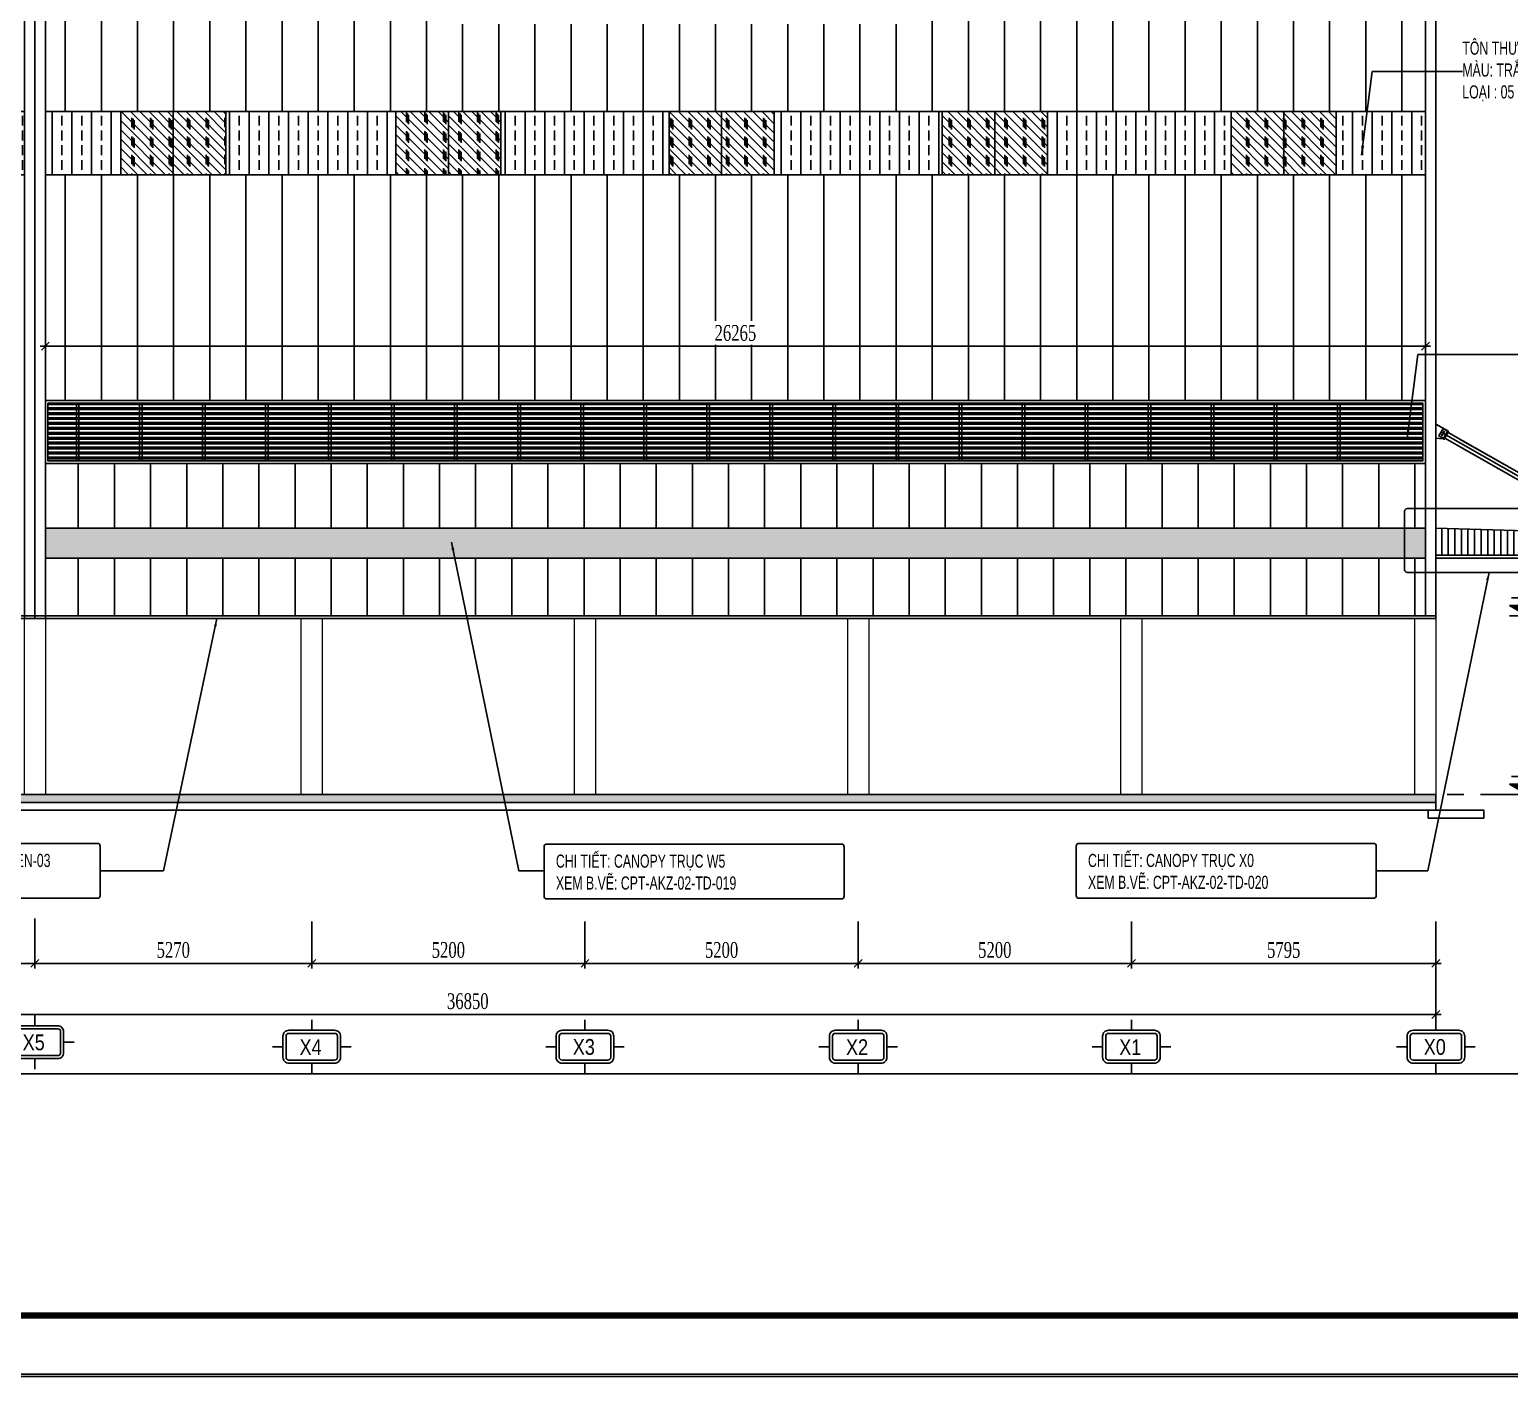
# Model space of a CAD drawing. Header units: inches. Extents: x 340055 to 349452, y -34649 to -30845.
# Drawn here: x 346480.1 to 346761.7, y -32249 to -31992.6 of the extents above; entities that cross this region are included whole.
import ezdxf
from ezdxf.enums import TextEntityAlignment as Align

# ---------------------------------------------------------------- set-up
doc = ezdxf.new("R2010")
doc.units = ezdxf.units.IN
doc.header["$MEASUREMENT"] = 0
for name, pattern in [('CENTER', [2, 1.25, -0.25, 0.25, -0.25]), ('CENTER2', [28.575, 19.05, -3.175, 3.175, -3.175]), ('HIDDEN', [0.375, 0.25, -0.125])]:
    doc.linetypes.add(name, pattern=pattern)
for name, color, linetype in [('2', 2, 'Continuous'), ('250', 250, 'Continuous'), ('251', 251, 'Continuous'), ('3', 3, 'Continuous'), ('4', 4, 'Continuous'), ('5', 5, 'Continuous'), ('6', 6, 'Continuous'), ('7', 7, 'Continuous'), ('8', 8, 'Continuous'), ('flashing', 6, 'Continuous'), ('NET IN', 3, 'Continuous'), ('ROOFING', 4, 'Continuous')]:
    doc.layers.add(name, color=color, linetype=linetype)
for name, color, linetype, lineweight in [('AZNB-BN-TL-A- X- POWDER ELEVATION X W$0$TL- Brick wall', 132, 'Continuous', 15), ('AZNB-BN-TL-A- X- POWDER ELEVATION X W$0$TL- LOUVER', 40, 'Continuous', 15), ('AZNB-BN-TL-A- X- POWDER ELEVATION X W$0$TL-CSA-RC', 4, 'Continuous', 15), ('TL-TIILE BLOCK A2$0$TL-TITLE BLOCK 1', 7, 'Continuous', 50)]:
    doc.layers.add(name, color=color, linetype=linetype, lineweight=lineweight)
doc.styles.add('hx2', font='')
doc.styles.add('ST1', font='times.ttf', dxfattribs={"width": 0.7})
doc.styles.add('ST1H', font='vnshxh.shx', dxfattribs={"width": 0.7})
doc.styles.add('vntimeh.shx', font='vntimeh.shx', dxfattribs={"width": 0.8, "bigfont": 'bigfont.shx'})
doc.styles.get('hx2').set_extended_font_data('.VnArial NarrowH')
doc.dimstyles.new('100', dxfattribs={"dimtxt": 3, "dimasz": 1.5, "dimexe": 1, "dimexo": 0, "dimgap": 1, "dimtad": 1, "dimdec": 0, "dimlfac": 100, "dimzin": 0, "dimdsep": 46, "dimtxsty": 'ST1', "dimblk": 'OBLIQUE', "dimcen": 1, "dimdle": 1, "dimclrd": 8, "dimclre": 8, "dimclrt": 3, "dimadec": 0, "dimazin": 0, "dimtfac": 1, "dimtdec": 0, "dimtix": 1, "dimtmove": 1, "dimatfit": 3, "dimfxl": 0, "dimtolj": 1, "dimtzin": 0, "dimlwd": -1, "dimlwe": -1, "dimarcsym": 0})
doc.dimstyles.new('3', dxfattribs={"dimtxt": 3.5, "dimasz": 1.8, "dimexe": 1, "dimexo": 0, "dimgap": 1, "dimtad": 1, "dimdec": 0, "dimlfac": 3, "dimzin": 0, "dimdsep": 46, "dimtxsty": 'ST1H', "dimblk": 'OBLIQUE', "dimcen": 1, "dimdle": 1, "dimclrd": 8, "dimclre": 8, "dimclrt": 3, "dimadec": 0, "dimazin": 0, "dimtfac": 1, "dimtdec": 0, "dimtix": 1, "dimtofl": 0, "dimtmove": 1, "dimatfit": 3, "dimfxl": 0, "dimtolj": 1, "dimtzin": 0, "dimlwd": -1, "dimlwe": -1, "dimarcsym": 0})
pattern_1 = [(90, (573.7416, 3803.1944), (-6.875, 1e-15), [])]
pattern_2 = [(90, (-339491.8634, 33957.2306), (-3.75, 7e-16), []), (90, (-339489.9884, 33959.1056), (-3.75, 7e-16), [1.875, -0.9375])]
pattern_3 = [(135, (0, 0), (-0.8838835, -0.8838835), []), (270, (6e-17, 0.884), (3.535534, -2e-16), [1.767767, -1.767767]), (270, (-0.221, 1.105), (3.535534, -2e-16), [1.767767, -1.767767]), (270, (-0.442, 1.326), (3.535534, -2e-16), [1.767767, -1.767767])]

# ---------------------------------------------------------------- blocks, each defined once
blk = doc.blocks.new('TENTRUC')
at = {"layer": '7'}
for p, q in [((0, 8.27), (0, 10.26)), ((-7.48, 5.13), (-5.48, 5.13)), ((5.48, 5.13), (7.48, 5.13)), ((0, 0), (0, 2))]:
    blk.add_line(p, q, dxfattribs=at)
blk.add_lwpolyline([(-4.36, 8.27), (4.36, 8.27, -0.414214), (5.48, 7.14), (5.48, 3.12, -0.414214), (4.36, 2), (-4.36, 2, -0.414214), (-5.48, 3.12), (-5.48, 7.14, -0.414214)], format="xyb", close=True, dxfattribs=at)
at = {"layer": '8', "ltscale": 15}
blk.add_lwpolyline([(-4.36, 7.68), (4.36, 7.68, -0.414214), (4.9, 7.14), (4.9, 3.12, -0.414214), (4.36, 2.58), (-4.36, 2.58, -0.414214), (-4.9, 3.12), (-4.9, 7.14, -0.414214)], format="xyb", close=True, dxfattribs=at)
at = {"layer": '3', "style": 'hx2'}
blk.add_attdef('TR', text='', height=2.9, dxfattribs=at).set_placement((-0.16, 3.83), align=Align.CENTER)
blk = doc.blocks.new('_Oblique')
at = {"color": 0, "linetype": 'ByBlock', "lineweight": -2}
blk.add_line((-0.5, -0.5), (0.5, 0.5), dxfattribs=at)
blk = doc.blocks.new('*D673')
at = {"color": 8, "linetype": 'Continuous', "transparency": 16777216}
for p, q in [((346432.8, -32161.87), (346432.8, -32171.39)), ((346481.1, -32161.87), (346481.1, -32171.39)), ((346431.8, -32170.39), (346482.1, -32170.39))]:
    blk.add_line(p, q, dxfattribs=at)
at = {"layer": 'Defpoints', "color": 0, "transparency": 16777216}
for p in [(346432.8, -32161.87), (346481.1, -32161.87), (346481.1, -32170.39)]:
    blk.add_point(p, dxfattribs=at)
at = {"color": 8, "transparency": 16777216, "xscale": 1.5, "yscale": 1.5, "zscale": 1.5, "rotation": 180}
blk.add_blockref('_Oblique', (346432.8, -32170.39), dxfattribs=at)
at = {"color": 8, "transparency": 16777216, "xscale": 1.5, "yscale": 1.5, "zscale": 1.5}
blk.add_blockref('_Oblique', (346481.1, -32170.39), dxfattribs=at)
at = {"color": 3, "transparency": 16777216, "insert": (346456.95, -32167.86), "char_height": 3, "attachment_point": 5, "style": 'ST1', "bg_fill": 3, "box_fill_scale": 1.25, "bg_fill_color": 256, "bg_fill_true_color": 13158600, "bg_fill_transparency": 0}
blk.add_mtext('\\A1;4830', dxfattribs=at)
blk = doc.blocks.new('*D674')
at = {"color": 8, "linetype": 'Continuous', "transparency": 16777216}
for p, q in [((346481.1, -32161.87), (346481.1, -32171.39)), ((346533.8, -32162.42), (346533.8, -32171.39)), ((346480.1, -32170.39), (346534.8, -32170.39))]:
    blk.add_line(p, q, dxfattribs=at)
at = {"layer": 'Defpoints', "color": 0, "transparency": 16777216}
for p in [(346481.1, -32161.87), (346533.8, -32162.42), (346533.8, -32170.39)]:
    blk.add_point(p, dxfattribs=at)
at = {"color": 8, "transparency": 16777216, "xscale": 1.5, "yscale": 1.5, "zscale": 1.5, "rotation": 180}
blk.add_blockref('_Oblique', (346481.1, -32170.39), dxfattribs=at)
at = {"color": 8, "transparency": 16777216, "xscale": 1.5, "yscale": 1.5, "zscale": 1.5}
blk.add_blockref('_Oblique', (346533.8, -32170.39), dxfattribs=at)
at = {"color": 3, "transparency": 16777216, "insert": (346507.45, -32167.86), "char_height": 3, "attachment_point": 5, "style": 'ST1', "bg_fill": 3, "box_fill_scale": 1.25, "bg_fill_color": 256, "bg_fill_true_color": 13158600, "bg_fill_transparency": 0}
blk.add_mtext('\\A1;5270', dxfattribs=at)
blk = doc.blocks.new('*D675')
at = {"color": 8, "linetype": 'Continuous', "transparency": 16777216}
for p, q in [((346533.8, -32162.42), (346533.8, -32171.39)), ((346585.8, -32162.42), (346585.8, -32171.39)), ((346532.8, -32170.39), (346586.8, -32170.39))]:
    blk.add_line(p, q, dxfattribs=at)
at = {"layer": 'Defpoints', "color": 0, "transparency": 16777216}
for p in [(346533.8, -32162.42), (346585.8, -32162.42), (346585.8, -32170.39)]:
    blk.add_point(p, dxfattribs=at)
at = {"color": 8, "transparency": 16777216, "xscale": 1.5, "yscale": 1.5, "zscale": 1.5, "rotation": 180}
blk.add_blockref('_Oblique', (346533.8, -32170.39), dxfattribs=at)
at = {"color": 8, "transparency": 16777216, "xscale": 1.5, "yscale": 1.5, "zscale": 1.5}
blk.add_blockref('_Oblique', (346585.8, -32170.39), dxfattribs=at)
at = {"color": 3, "transparency": 16777216, "insert": (346559.8, -32167.86), "char_height": 3, "attachment_point": 5, "style": 'ST1', "bg_fill": 3, "box_fill_scale": 1.25, "bg_fill_color": 256, "bg_fill_true_color": 13158600, "bg_fill_transparency": 0}
blk.add_mtext('\\A1;5200', dxfattribs=at)
blk = doc.blocks.new('*D676')
at = {"color": 8, "linetype": 'Continuous', "transparency": 16777216}
for p, q in [((346585.8, -32162.42), (346585.8, -32171.39)), ((346637.8, -32162.42), (346637.8, -32171.39)), ((346584.8, -32170.39), (346638.8, -32170.39))]:
    blk.add_line(p, q, dxfattribs=at)
at = {"layer": 'Defpoints', "color": 0, "transparency": 16777216}
for p in [(346585.8, -32162.42), (346637.8, -32162.42), (346637.8, -32170.39)]:
    blk.add_point(p, dxfattribs=at)
at = {"color": 8, "transparency": 16777216, "xscale": 1.5, "yscale": 1.5, "zscale": 1.5, "rotation": 180}
blk.add_blockref('_Oblique', (346585.8, -32170.39), dxfattribs=at)
at = {"color": 8, "transparency": 16777216, "xscale": 1.5, "yscale": 1.5, "zscale": 1.5}
blk.add_blockref('_Oblique', (346637.8, -32170.39), dxfattribs=at)
at = {"color": 3, "transparency": 16777216, "insert": (346611.8, -32167.86), "char_height": 3, "attachment_point": 5, "style": 'ST1', "bg_fill": 3, "box_fill_scale": 1.25, "bg_fill_color": 256, "bg_fill_true_color": 13158600, "bg_fill_transparency": 0}
blk.add_mtext('\\A1;5200', dxfattribs=at)
blk = doc.blocks.new('*D677')
at = {"color": 8, "linetype": 'Continuous', "transparency": 16777216}
for p, q in [((346637.8, -32162.42), (346637.8, -32171.39)), ((346689.8, -32162.42), (346689.8, -32171.39)), ((346636.8, -32170.39), (346690.8, -32170.39))]:
    blk.add_line(p, q, dxfattribs=at)
at = {"layer": 'Defpoints', "color": 0, "transparency": 16777216}
for p in [(346637.8, -32162.42), (346689.8, -32162.42), (346689.8, -32170.39)]:
    blk.add_point(p, dxfattribs=at)
at = {"color": 8, "transparency": 16777216, "xscale": 1.5, "yscale": 1.5, "zscale": 1.5, "rotation": 180}
blk.add_blockref('_Oblique', (346637.8, -32170.39), dxfattribs=at)
at = {"color": 8, "transparency": 16777216, "xscale": 1.5, "yscale": 1.5, "zscale": 1.5}
blk.add_blockref('_Oblique', (346689.8, -32170.39), dxfattribs=at)
at = {"color": 3, "transparency": 16777216, "insert": (346663.8, -32167.86), "char_height": 3, "attachment_point": 5, "style": 'ST1', "bg_fill": 3, "box_fill_scale": 1.25, "bg_fill_color": 256, "bg_fill_true_color": 13158600, "bg_fill_transparency": 0}
blk.add_mtext('\\A1;5200', dxfattribs=at)
blk = doc.blocks.new('*D678')
at = {"color": 8, "linetype": 'Continuous', "transparency": 16777216}
for p, q in [((346689.8, -32162.42), (346689.8, -32171.39)), ((346747.75, -32162.42), (346747.75, -32171.39)), ((346688.8, -32170.39), (346748.75, -32170.39))]:
    blk.add_line(p, q, dxfattribs=at)
at = {"layer": 'Defpoints', "color": 0, "transparency": 16777216}
for p in [(346689.8, -32162.42), (346747.75, -32162.42), (346747.75, -32170.39)]:
    blk.add_point(p, dxfattribs=at)
at = {"color": 8, "transparency": 16777216, "xscale": 1.5, "yscale": 1.5, "zscale": 1.5, "rotation": 180}
blk.add_blockref('_Oblique', (346689.8, -32170.39), dxfattribs=at)
at = {"color": 8, "transparency": 16777216, "xscale": 1.5, "yscale": 1.5, "zscale": 1.5}
blk.add_blockref('_Oblique', (346747.75, -32170.39), dxfattribs=at)
at = {"color": 3, "transparency": 16777216, "insert": (346718.78, -32167.86), "char_height": 3, "attachment_point": 5, "style": 'ST1', "bg_fill": 3, "box_fill_scale": 1.25, "bg_fill_color": 256, "bg_fill_true_color": 13158600, "bg_fill_transparency": 0}
blk.add_mtext('\\A1;5795', dxfattribs=at)
blk = doc.blocks.new('*D679')
at = {"color": 8, "linetype": 'Continuous', "transparency": 16777216}
for p, q in [((346379.25, -32162.42), (346379.25, -32181.13)), ((346747.75, -32162.42), (346747.75, -32181.13)), ((346378.25, -32180.13), (346748.75, -32180.13))]:
    blk.add_line(p, q, dxfattribs=at)
at = {"layer": 'Defpoints', "color": 0, "transparency": 16777216}
for p in [(346379.25, -32162.42), (346747.75, -32162.42), (346747.75, -32180.13)]:
    blk.add_point(p, dxfattribs=at)
at = {"color": 8, "transparency": 16777216, "xscale": 1.5, "yscale": 1.5, "zscale": 1.5, "rotation": 180}
blk.add_blockref('_Oblique', (346379.25, -32180.13), dxfattribs=at)
at = {"color": 8, "transparency": 16777216, "xscale": 1.5, "yscale": 1.5, "zscale": 1.5}
blk.add_blockref('_Oblique', (346747.75, -32180.13), dxfattribs=at)
at = {"color": 3, "transparency": 16777216, "insert": (346563.5, -32177.61), "char_height": 3, "attachment_point": 5, "style": 'ST1', "bg_fill": 3, "box_fill_scale": 1.25, "bg_fill_color": 256, "bg_fill_true_color": 13158600, "bg_fill_transparency": 0}
blk.add_mtext('\\A1;36850', dxfattribs=at)
blk = doc.blocks.new('cos')
at = {"color": 8}
for p, q in [((0, 0), (0, 7.82)), ((-3, 3.49), (14.52, 3.49)), ((0, 1.99), (-3.39, 1.99)), ((0, 0), (-3.39, 1.99)), ((0, 1.99), (3.39, 1.99)), ((0, 0), (3.39, 1.99))]:
    blk.add_line(p, q, dxfattribs=at)
at = {"color": 4}
for p in [(-3.39, 0), (3.39, 0)]:
    blk.add_line(p, (0, 0), dxfattribs=at)
at = {"color": 8}
blk.add_solid([(0, 0), (-3.39, 1.99), (0, 1.99)], dxfattribs=at)
at = {"layer": '3', "color": 3, "style": 'vntimeh.shx', "width": 0.75}
blk.add_attdef('DSD', (1.32, 4.73), '', height=3, dxfattribs=at)
blk = doc.blocks.new('A$C764E781C')
at = {"layer": '3'}
h = blk.add_hatch(dxfattribs=at)
h.set_pattern_fill('ANSI31', color=256, scale=10, angle=45, style=0)
h.set_pattern_definition([(90, (-323525.1081, 37698.363), (-1.25, 2e-16), [])])
h.paths.add_polyline_path([(50.3, 5.69), (2.91, 4.3, 0.405586), (0, 1.3), (0, 0.58), (50.3, 0.58)])
at = {"layer": '6'}
h = blk.add_hatch(dxfattribs=at)
h.set_pattern_fill('ANSI31', color=154, scale=0.35, angle=-29.5718, style=0)
h.set_pattern_definition([(74.57183466, (-16862.245783, -6507.972576), (-0.04217345765, 0.01163881308), [])])
h.paths.add_polyline_path([(47.88, 24.11), (47.95, 24.15), (48.79, 22.67), (48.72, 22.63)])
h = blk.add_hatch(dxfattribs=at)
h.set_pattern_fill('ANSI31', color=154, scale=0.35, angle=-29.5718, style=0)
h.set_pattern_definition([(74.57183466, (-16865.507075, -6509.823127), (-0.04217345765, 0.01163881308), [])])
h.paths.add_polyline_path([(18.5, 7.44), (18.43, 7.4), (19.27, 5.92), (19.34, 5.96)])
at = {"layer": '2'}
for centre in [(48.76, 24.03), (48.76, 24.03), (49.11, 23.43), (49.11, 23.43), (18.11, 6.64), (18.11, 6.64), (18.46, 6.03), (18.46, 6.03)]:
    blk.add_circle(centre, 0.11, dxfattribs=at)
at = {"layer": '250', "linetype": 'CENTER', "ltscale": 50}
blk.add_line((17.89, 6.12), (49.33, 23.95), dxfattribs=at)
at = {"layer": '251', "linetype": 'HIDDEN', "ltscale": 50}
for p, q in [((18.62, 7.22), (48, 23.89)), ((19.21, 6.18), (48.6, 22.85))]:
    blk.add_line(p, q, dxfattribs=at)
at = {"layer": '3'}
blk.add_lwpolyline([(2.91, 4.3), (50.3, 5.69), (50.3, 0.58), (0, 0.58), (0, 1.3, -0.405586)], format="xyb", close=True, dxfattribs=at)
at = {"layer": '4'}
for points in [[(18.6, 7.25), (47.99, 23.92)], [(48.61, 22.82), (19.23, 6.15), (18.6, 7.25)]]:
    blk.add_lwpolyline(points, dxfattribs=at)
at = {"layer": '5'}
for p, q in [((48.92, 24.12), (48.61, 23.95)), ((48.67, 24.19), (48.85, 23.88)), ((48.95, 23.34), (49.26, 23.51)), ((49.2, 23.27), (49.02, 23.58)), ((17.96, 6.55), (18.26, 6.73)), ((18.02, 6.8), (18.2, 6.49)), ((18.61, 6.12), (18.3, 5.95)), ((18.54, 5.88), (18.37, 6.19))]:
    blk.add_line(p, q, dxfattribs=at)
at = {"layer": '6'}
for points in [[(50.3, 25.53), (48.01, 24.24), (48.9, 22.68), (50.3, 22.86)], [(16.44, 4.69), (17.17, 6.74), (18.32, 7.39), (19.21, 5.83), (19.3, 4.78)]]:
    blk.add_lwpolyline(points, dxfattribs=at)
at = {"layer": '6', "color": 154}
for points in [[(47.88, 24.11), (47.95, 24.15), (48.79, 22.67), (48.72, 22.63)], [(48.93, 24.65), (47.98, 24.11), (48.76, 22.71), (49.72, 23.26)], [(17.5, 6.81), (18.45, 7.35), (19.24, 5.96), (18.29, 5.42)], [(18.5, 7.44), (18.43, 7.4), (19.27, 5.92), (19.34, 5.96)]]:
    blk.add_lwpolyline(points, close=True, dxfattribs=at)
at = {"layer": '6'}
blk.add_lwpolyline([(0, 0.58), (50.3, 0.58), (50.3, 0), (0, 0)], close=True, dxfattribs=at)
at = {"layer": '8', "linetype": 'CENTER', "ltscale": 5}
blk.add_line((50.3, 25.53), (50.3, 0), dxfattribs=at)
at = {"layer": '8'}
blk.add_line((49.33, 23.95), (17.89, 6.12), dxfattribs=at)
blk = doc.blocks.new('A$C26E901EB')
at = {"true_color": 0xfa051e}
h = blk.add_hatch(dxfattribs=at)
h.set_pattern_fill('ANSI33', color=1, scale=15, angle=45, style=0)
h.set_pattern_definition(pattern_2)
h.paths.add_polyline_path([(85.7, 12), (85.7, 0), (97.85, 0), (97.85, 12)])
h.paths.add_polyline_path([(34.78, 12), (34.78, 0), (65.7, 0), (65.7, 12)])
h.paths.add_polyline_path([(14.78, 0), (14.78, 12), (0, 12), (0, 0)])
at = {"true_color": 0x0a3df5}
h = blk.add_hatch(dxfattribs=at)
h.set_pattern_fill('CORK', color=160, scale=10, angle=135, style=0)
h.set_pattern_definition(pattern_3)
h.paths.add_polyline_path([(14.78, 12), (24.78, 12), (24.78, 0), (14.78, 0)])
h = blk.add_hatch(dxfattribs=at)
h.set_pattern_fill('CORK', color=160, scale=10, angle=135, style=0)
h.set_pattern_definition(pattern_3)
h.paths.add_polyline_path([(24.78, 12), (34.78, 12), (34.78, 0), (24.78, 0)])
h = blk.add_hatch(dxfattribs=at)
h.set_pattern_fill('CORK', color=160, scale=10, angle=135, style=0)
h.set_pattern_definition(pattern_3)
h.paths.add_polyline_path([(65.7, 12), (75.7, 12), (75.7, 0), (65.7, 0)])
h = blk.add_hatch(dxfattribs=at)
h.set_pattern_fill('CORK', color=160, scale=10, angle=135, style=0)
h.set_pattern_definition(pattern_3)
h.paths.add_polyline_path([(75.7, 12), (85.7, 12), (85.7, 0), (75.7, 0)])
at = {"true_color": 0xfa051e}
h = blk.add_hatch(dxfattribs=at)
h.set_pattern_fill('ANSI33', color=1, scale=15, angle=45, style=0)
h.set_pattern_definition(pattern_2)
h.paths.add_polyline_path([(327.53, 0), (327.53, 12), (292.55, 12), (292.55, 0)])
h.paths.add_polyline_path([(347.53, 12), (347.53, 0), (364.5, 0), (364.5, 12)])
h.paths.add_polyline_path([(240.55, 12), (240.55, 0), (272.55, 0), (272.55, 12)])
h.paths.add_polyline_path([(188.55, 12), (188.55, 0), (220.55, 0), (220.55, 12)])
h.paths.add_polyline_path([(136.2, 12), (136.2, 0), (168.55, 0), (168.55, 12)])
h.paths.add_polyline_path([(116.2, 0), (116.2, 12), (101.85, 12), (101.85, 0)])
at = {"true_color": 0x0a3df5}
h = blk.add_hatch(dxfattribs=at)
h.set_pattern_fill('CORK', color=160, scale=10, angle=135, style=0)
h.set_pattern_definition(pattern_3)
h.paths.add_polyline_path([(116.2, 12), (126.2, 12), (126.2, 0), (116.2, 0)])
h = blk.add_hatch(dxfattribs=at)
h.set_pattern_fill('CORK', color=160, scale=10, angle=135, style=0)
h.set_pattern_definition(pattern_3)
h.paths.add_polyline_path([(126.2, 12), (136.2, 12), (136.2, 0), (126.2, 0)])
h = blk.add_hatch(dxfattribs=at)
h.set_pattern_fill('CORK', color=160, scale=10, angle=135, style=0)
h.set_pattern_definition([(135, (-339907.0193, 35713.4298), (-0.8838834765, -0.8838834765), []), (270, (-339907.0193, 35714.3137), (3.5355339, -2e-16), [1.76776696, -1.76776696]), (270, (-339907.2403, 35714.5346), (3.5355339, -2e-16), [1.76776696, -1.76776696]), (270, (-339907.4613, 35714.7556), (3.5355339, -2e-16), [1.76776696, -1.76776696])])
h.paths.add_polyline_path([(168.55, 12), (178.55, 12), (178.55, 0), (168.55, 0)])
h = blk.add_hatch(dxfattribs=at)
h.set_pattern_fill('CORK', color=160, scale=10, angle=135, style=0)
h.set_pattern_definition([(135, (-339897.0193, 35713.4298), (-0.8838834765, -0.8838834765), []), (270, (-339897.0193, 35714.3137), (3.5355339, -2e-16), [1.76776696, -1.76776696]), (270, (-339897.2403, 35714.5346), (3.5355339, -2e-16), [1.76776696, -1.76776696]), (270, (-339897.4613, 35714.7556), (3.5355339, -2e-16), [1.76776696, -1.76776696])])
h.paths.add_polyline_path([(178.55, 12), (188.55, 12), (188.55, 0), (178.55, 0)])
h = blk.add_hatch(dxfattribs=at)
h.set_pattern_fill('CORK', color=160, scale=10, angle=135, style=0)
h.set_pattern_definition(pattern_3)
h.paths.add_polyline_path([(220.55, 12), (230.55, 12), (230.55, 0), (220.55, 0)])
h = blk.add_hatch(dxfattribs=at)
h.set_pattern_fill('CORK', color=160, scale=10, angle=135, style=0)
h.set_pattern_definition(pattern_3)
h.paths.add_polyline_path([(230.55, 12), (240.55, 12), (240.55, 0), (230.55, 0)])
h = blk.add_hatch(dxfattribs=at)
h.set_pattern_fill('CORK', color=160, scale=10, angle=135, style=0)
h.set_pattern_definition(pattern_3)
h.paths.add_polyline_path([(272.55, 12), (282.55, 12), (282.55, 0), (272.55, 0)])
h = blk.add_hatch(dxfattribs=at)
h.set_pattern_fill('CORK', color=160, scale=10, angle=135, style=0)
h.set_pattern_definition(pattern_3)
h.paths.add_polyline_path([(282.55, 12), (292.55, 12), (292.55, 0), (282.55, 0)])
h = blk.add_hatch(dxfattribs=at)
h.set_pattern_fill('CORK', color=160, scale=10, angle=135, style=0)
h.set_pattern_definition(pattern_3)
h.paths.add_polyline_path([(327.53, 12), (337.53, 12), (337.53, 0), (327.53, 0)])
h = blk.add_hatch(dxfattribs=at)
h.set_pattern_fill('CORK', color=160, scale=10, angle=135, style=0)
h.set_pattern_definition(pattern_3)
h.paths.add_polyline_path([(337.53, 12), (347.53, 12), (347.53, 0), (337.53, 0)])
at = {"color": 1, "true_color": 0xfa051e}
for points in [[(0, 12), (97.85, 12), (97.85, 0), (0, 0)], [(101.85, 12), (364.5, 12), (364.5, 0), (101.85, 0)]]:
    blk.add_lwpolyline(points, close=True, dxfattribs=at)
at = {"color": 160, "true_color": 0x0a3df5}
for points in [[(14.78, 12), (24.78, 12), (24.78, 0), (14.78, 0)], [(24.78, 12), (34.78, 12), (34.78, 0), (24.78, 0)], [(65.7, 12), (75.7, 12), (75.7, 0), (65.7, 0)], [(75.7, 12), (85.7, 12), (85.7, 0), (75.7, 0)], [(116.2, 12), (126.2, 12), (126.2, 0), (116.2, 0)], [(126.2, 12), (136.2, 12), (136.2, 0), (126.2, 0)], [(168.55, 12), (178.55, 12), (178.55, 0), (168.55, 0)], [(178.55, 12), (188.55, 12), (188.55, 0), (178.55, 0)], [(220.55, 12), (230.55, 12), (230.55, 0), (220.55, 0)], [(230.55, 12), (240.55, 12), (240.55, 0), (230.55, 0)], [(272.55, 12), (282.55, 12), (282.55, 0), (272.55, 0)], [(282.55, 12), (292.55, 12), (292.55, 0), (282.55, 0)], [(327.53, 12), (337.53, 12), (337.53, 0), (327.53, 0)], [(337.53, 12), (347.53, 12), (347.53, 0), (337.53, 0)]]:
    blk.add_lwpolyline(points, close=True, dxfattribs=at)
blk = doc.blocks.new('*D733')
at = {"color": 8, "linetype": 'Continuous', "transparency": 16777216}
for p, q in [((346482.1, -32052.9), (346746.75, -32052.9)), ((346483.1, -32063.24), (346483.1, -32051.9)), ((346745.75, -32063.24), (346745.75, -32051.9))]:
    blk.add_line(p, q, dxfattribs=at)
at = {"layer": 'Defpoints', "color": 0, "transparency": 16777216}
for p in [(346745.75, -32052.9), (346483.1, -32063.24), (346745.75, -32063.24)]:
    blk.add_point(p, dxfattribs=at)
at = {"color": 8, "transparency": 16777216, "xscale": 1.5, "yscale": 1.5, "zscale": 1.5, "rotation": 180}
blk.add_blockref('_Oblique', (346483.1, -32052.9), dxfattribs=at)
at = {"color": 8, "transparency": 16777216, "xscale": 1.5, "yscale": 1.5, "zscale": 1.5}
blk.add_blockref('_Oblique', (346745.75, -32052.9), dxfattribs=at)
at = {"color": 3, "transparency": 16777216, "insert": (346614.43, -32050.38), "char_height": 3, "attachment_point": 5, "style": 'ST1', "bg_fill": 3, "box_fill_scale": 1.25, "bg_fill_color": 256, "bg_fill_true_color": 13158600, "bg_fill_transparency": 0}
blk.add_mtext('\\A1;26265', dxfattribs=at)
blk = doc.blocks.new('kt kien truc 1')
at = {"layer": 'Defpoints', "color": 8}
blk.add_lwpolyline([(0, 0), (594, 0), (594, 420), (0, 420)], close=True, dxfattribs=at)
at = {"layer": 'TL-TIILE BLOCK A2$0$TL-TITLE BLOCK 1', "const_width": 1}
blk.add_lwpolyline([(20, 10), (579, 10), (584, 15), (584, 405), (579, 410), (20, 410), (15, 405), (15, 15)], close=True, dxfattribs=at)

msp = doc.modelspace()

# ---------------------------------------------------------------- hatches: boundary and pattern name
h = msp.add_hatch()
h.set_pattern_fill('ANSI33', color=5, scale=10, angle=45, style=0)
h.set_pattern_definition([(90, (23368.416, 4798.5053), (-2.5, 4e-16), []), (90, (23369.666, 4799.7553), (-2.5, 4e-16), [1.25, -0.625])])
h.paths.add_polyline_path([(346745.7523, -32093.2363), (346745.7523, -32087.5478), (346483.1019, -32087.5478), (346483.1019, -32093.2363)])
h = msp.add_hatch()
h.set_pattern_fill('AR-CONC', color=8, scale=0.2, angle=45, style=0)
h.set_pattern_definition([(95, (22130.2302, 4814.2893), (1.1031039983, 0.9256141576), [0.15, -1.65]), (40, (22130.2302, 4814.2893), (-1.259984335, 0.867536299), [0.12, -1.32]), (145.4514, (22130.3222, 4814.3665), (-0.156878937, 1.7931505644), [0.12748038, -1.402284224]), (91.1842, (22129.9474, 4814.5722), (1.743386, 1.27522753), [0.225, -2.475]), (141.6356, (22130.0927, 4814.6785), (-0.05579803, 2.699423379), [0.191220576, -2.103426]), (36.1842, (22129.9474, 4814.5722), (-0.055800138, 2.699423336), [0.18, -1.98]), (66, (22130.1595, 4814.6429), (1.4135431442, 0.274764953), [0.15, -1.65]), (11, (22130.1595, 4814.6429), (-0.681417186, 1.369616871), [0.12, -1.32]), (116.4514, (22130.2773, 4814.6658), (0.732127234, 1.6443812395), [0.12748038, -1.402284224]), (82.5, (22130.23023, 4814.28935), (-0.4535863706, 0.4879796352), [0, -1.304, 0, -1.34, 0, -1.325]), (52.5, (22130.2302, 4814.28935), (-0.1857458844, 0.9298188998), [0, -0.764, 0, -1.274, 0, -0.505]), (12.5, (22129.91486, 4813.974), (0.7868363346, 0.7230415236), [0, -0.5, 0, -1.56, 0, -2.07]), (2.5, (22129.7734, 4813.8326), (0.6831799664, 0.9663196137), [0, -0.65, 0, -1.036, 0, -1.47])])
h.paths.add_polyline_path([(346747.7523, -32138.2363), (346262.3035, -32138.2363), (346262.3035, -32139.7363), (346747.7523, -32139.7363)])
at = {"layer": 'ROOFING'}
h = msp.add_hatch(dxfattribs=at)
h.set_pattern_fill('ANSI31', color=3, scale=55, angle=45, style=0)
h.set_pattern_definition([(90, (6889.3885, 2046.995), (-6.875, 1e-15), [])])
h.paths.add_polyline_path([(346745.7523, -32008.2354), (346745.7523, -31965.2354), (346483.1019, -31965.2354), (346483.1019, -32008.2354)])
h.paths.add_polyline_path([(346561.256, -31983.3582, -0.41421356), (346562.256, -31982.3582), (346650.4393, -31982.3582, -0.41421356), (346651.4393, -31983.3582), (346651.4393, -31990.5774, -0.41421356), (346650.4393, -31991.5774), (346562.256, -31991.5774, -0.41421356), (346561.256, -31990.5774)], flags=16)
h.paths.add_polyline_path([(346479.1019, -32008.2354), (346479.1019, -31965.2354), (346381.2519, -31965.2354), (346381.2519, -32008.2354)])
h.paths.add_polyline_path([(346387.7173, -31991.7031, -0.41421356), (346386.7173, -31990.7031), (346386.7173, -31983.1079, -0.41421356), (346387.7173, -31982.1079), (346475.9006, -31982.1079, -0.41421356), (346476.9006, -31983.1079), (346476.9006, -31990.7031, -0.41421356), (346475.9006, -31991.7031)], flags=16)
h.paths.add_polyline_path([(346381.2519, -32020.2354), (346381.2519, -32063.2354), (346479.1019, -32063.2354), (346479.1019, -32020.2354)])
h.paths.add_polyline_path([(346745.7523, -32063.2354), (346745.7523, -32020.2354), (346483.1019, -32020.2354), (346483.1019, -32063.2354)])
h.paths.add_polyline_path([(346562.5924, -31991.3161), (346650.6658, -31991.3161), (346650.6658, -31982.4637), (346562.5924, -31982.4637)], flags=8)
h.paths.add_polyline_path([(346388.0537, -31991.3161), (346476.1271, -31991.3161), (346476.1271, -31982.4637), (346388.0537, -31982.4637)], flags=8)
h = msp.add_hatch(dxfattribs=at)
h.set_pattern_fill('ANSI31', color=3, scale=55, angle=45, style=0)
h.set_pattern_definition(pattern_1)
h.paths.add_polyline_path([(346745.7523, -32087.5478), (346745.7523, -32075.2354), (346483.1019, -32075.2354), (346483.1019, -32087.5478)])
h = msp.add_hatch(dxfattribs=at)
h.set_pattern_fill('ANSI31', color=3, scale=55, angle=45, style=0)
h.set_pattern_definition(pattern_1)
h.paths.add_polyline_path([(346483.1019, -32093.2363), (346483.1019, -32104.2363), (346745.7523, -32104.2363), (346745.7523, -32093.2363)])

# ---------------------------------------------------------------- linework, layer by layer
at = {"color": 8, "linetype": 'CENTER2'}
msp.add_line((346356.2108, -32138.2363), (346761.7382, -32138.2363), dxfattribs=at)
at = {"color": 8}
for points in [[(346483.1019, -31867.3854), (346745.7523, -31867.3854), (346745.7523, -32087.5478), (346483.1019, -32087.5478)], [(346483.1019, -32063.2354), (346745.7523, -32063.2354), (346745.7523, -32075.2354), (346483.1019, -32075.2354)], [(346747.7523, -32138.2363), (346262.3035, -32138.2363), (346262.3035, -32139.7363), (346747.7523, -32139.7363)], [(346262.3035, -32139.7363), (346747.7523, -32139.7363), (346747.7523, -32141.2363), (346262.3035, -32141.2363)], [(346746.2523, -32141.2363), (346756.8836, -32141.2363), (346756.8836, -32142.7363), (346746.2523, -32142.7363)]]:
    msp.add_lwpolyline(points, close=True, dxfattribs=at)
at = {"color": 1, "true_color": 0xfa051e}
msp.add_lwpolyline([(346483.1019, -32008.2354), (346745.7523, -32008.2354), (346745.7523, -32020.2354), (346483.1019, -32020.2354)], close=True, dxfattribs=at)
at = {"color": 1}
msp.add_lwpolyline([(346742.29, -32083.807), (346799.8277, -32083.807, -0.41421356), (346800.3277, -32084.307), (346800.3277, -32095.4492, -0.41421356), (346799.8277, -32095.9492), (346742.29, -32095.9492, -0.41421356), (346741.79, -32095.4492), (346741.79, -32084.307, -0.41421356)], format="xyb", close=True, dxfattribs=at)
at = {"color": 5}
msp.add_lwpolyline([(346483.1019, -32087.5478), (346745.7523, -32087.5478), (346745.7523, -32093.2363), (346483.1019, -32093.2363)], close=True, dxfattribs=at)
at = {"layer": 'AZNB-BN-TL-A- X- POWDER ELEVATION X W$0$TL- Brick wall', "lineweight": 0}
for points in [[(346479.1019, -32104.7363), (346483.1019, -32104.7363), (346483.1019, -32138.2363), (346479.1019, -32138.2363)], [(346531.8021, -32104.7363), (346535.8021, -32104.7363), (346535.8021, -32138.2363), (346531.8021, -32138.2363)], [(346583.8021, -32104.7363), (346587.8021, -32104.7363), (346587.8021, -32138.2363), (346583.8021, -32138.2363)], [(346635.8021, -32104.7363), (346639.8021, -32104.7363), (346639.8021, -32138.2363), (346635.8021, -32138.2363)], [(346687.8021, -32104.7363), (346691.8021, -32104.7363), (346691.8021, -32138.2363), (346687.8021, -32138.2363)], [(346743.7523, -32104.7363), (346747.7523, -32104.7363), (346747.7523, -32138.2363), (346743.7523, -32138.2363)]]:
    msp.add_lwpolyline(points, close=True, dxfattribs=at)
at = {"layer": 'AZNB-BN-TL-A- X- POWDER ELEVATION X W$0$TL- LOUVER', "lineweight": 0, "ltscale": 1e-09}
msp.add_line((346262.3035, -32141.2363), (346747.7523, -32141.2363), dxfattribs=at)
at = {"layer": 'AZNB-BN-TL-A- X- POWDER ELEVATION X W$0$TL-CSA-RC', "lineweight": 0, "ltscale": 1e-09}
msp.add_line((346746.2523, -32139.7363), (346262.3035, -32139.7363), dxfattribs=at)
at = {"layer": 'flashing'}
for points in [[(346481.1019, -31867.3854), (346479.1019, -31867.3854), (346479.1019, -32104.7363), (346481.1019, -32104.7363)], [(346483.1019, -31867.3854), (346481.1019, -31867.3854), (346481.1019, -32104.7363), (346483.1019, -32104.7363)], [(346745.7523, -31887.3854), (346745.7523, -31867.3854), (346747.7523, -31867.3854), (346747.7523, -31887.3854), (346747.7523, -32104.2363), (346745.7523, -32104.2363)], [(346455.6519, -32104.2363), (346747.7523, -32104.2363), (346747.7523, -32104.7363), (346455.6519, -32104.7363)]]:
    msp.add_lwpolyline(points, close=True, dxfattribs=at)

# ---------------------------------------------------------------- block references
at = {"color": 8}
msp.add_blockref('A$C26E901EB', (346381.2518, -32020.2354), dxfattribs=at)
at = {"color": 8, "xscale": -1}
msp.add_blockref('A$C764E781C', (346798.0519, -32093.2363), dxfattribs=at)
at = {"layer": '250'}
ref = msp.add_blockref('cos', (346765.0877, -32104.2363), dxfattribs=dict(at, xscale=0.98876953125, yscale=0.98876953125, zscale=0.98876953125))
ref.add_attrib('DSD', 'FL+3.400', (346767.08, -32099.5607), dxfattribs={"layer": '3', "color": 3, "height": 2.96631, "style": 'vntimeh.shx', "width": 0.75})
ref = msp.add_blockref('cos', (346765.0877, -32138.2363), dxfattribs=dict(at, xscale=0.98876953125, yscale=0.98876953125, zscale=0.98876953125))
ref.add_attrib('DSD', 'FL%%p0.000', (346767.08, -32133.5607), dxfattribs={"layer": '3', "color": 3, "height": 2.96631, "style": 'vntimeh.shx', "width": 0.75})
at = {"layer": '3'}
ref = msp.add_blockref('TENTRUC', (346481.1019, -32190.5399), dxfattribs=at)
ref.add_attrib('TR', 'x5', dxfattribs={"layer": '0', "height": 3, "style": 'hx2'}).set_placement((346480.8856, -32186.9355), align=Align.CENTER)
ref = msp.add_blockref('TENTRUC', (346533.8021, -32191.3971), dxfattribs=at)
ref.add_attrib('TR', 'x4', dxfattribs={"layer": '0', "height": 3, "style": 'hx2'}).set_placement((346533.5858, -32187.8438), align=Align.CENTER)
ref = msp.add_blockref('TENTRUC', (346585.8021, -32191.3971), dxfattribs=at)
ref.add_attrib('TR', 'x3', dxfattribs={"layer": '0', "height": 3, "style": 'hx2'}).set_placement((346585.5858, -32187.8028), align=Align.CENTER)
ref = msp.add_blockref('TENTRUC', (346637.8021, -32191.3971), dxfattribs=at)
ref.add_attrib('TR', 'x2', dxfattribs={"layer": '0', "height": 3, "style": 'hx2'}).set_placement((346637.5858, -32187.856), align=Align.CENTER)
ref = msp.add_blockref('TENTRUC', (346689.8021, -32191.3971), dxfattribs=at)
ref.add_attrib('TR', 'x1', dxfattribs={"layer": '0', "height": 3, "style": 'hx2'}).set_placement((346689.5858, -32187.856), align=Align.CENTER)
ref = msp.add_blockref('TENTRUC', (346747.7521, -32191.3971), dxfattribs=at)
ref.add_attrib('TR', 'x0', dxfattribs={"layer": '0', "height": 3, "style": 'hx2'}).set_placement((346747.5358, -32187.8049), align=Align.CENTER)

# ---------------------------------------------------------------- dimensions: what is measured, and where the dimension line sits
at = {"color": 8}
dim = msp.add_linear_dim(base=(346481.1019, -32170.3868), p1=(346432.8019, -32161.8659), p2=(346481.1019, -32161.8659), dimstyle='100', dxfattribs=at)
dim.commit()
dim.dimension.update_dxf_attribs({"geometry": '*D673', "text_midpoint": (346456.9519, -32167.8609)})

# ---------------------------------------------------------------- leaders
at = {"color": 9}
msp.add_leader([(346742.2714, -32070.3921), (346744.3067, -32054.4446), (346765.4556, -32054.4446)], dimstyle='3', override={"dimgap": 1, "dimtad": 0}, dxfattribs=at)
at = {"color": 240, "true_color": 0xf90627}
for points in [[(346560.4021, -32090.1854), (346573.2025, -32152.7754), (346578.026, -32152.7754)], [(346757.8605, -32095.9492), (346746.239, -32152.7754), (346736.4014, -32152.7754)], [(346515.7623, -32104.7363), (346505.5666, -32152.7754), (346493.5348, -32152.7754)]]:
    msp.add_leader(points, dimstyle='100', override={"dimgap": 1, "dimtad": 0, "dimfxl": 0.18}, dxfattribs=at)

# ---------------------------------------------------------------- next in the draw order: dimensions: what is measured, and where the dimension line sits
at = {"color": 8}
dim = msp.add_linear_dim(base=(346533.8021, -32170.3868), p1=(346481.1019, -32161.8659), p2=(346533.8021, -32162.4202), dimstyle='100', dxfattribs=at)
dim.commit()
dim.dimension.update_dxf_attribs({"geometry": '*D674', "text_midpoint": (346507.452, -32167.8566)})

# ---------------------------------------------------------------- next in the draw order: dimensions: what is measured, and where the dimension line sits
dim = msp.add_linear_dim(base=(346585.8021, -32170.3868), p1=(346533.8021, -32162.4202), p2=(346585.8021, -32162.4202), dimstyle='100', dxfattribs=at)
dim.commit()
dim.dimension.update_dxf_attribs({"geometry": '*D675', "text_midpoint": (346559.8021, -32167.8609)})

# ---------------------------------------------------------------- next in the draw order: dimensions: what is measured, and where the dimension line sits
dim = msp.add_linear_dim(base=(346637.8021, -32170.3868), p1=(346585.8021, -32162.4202), p2=(346637.8021, -32162.4202), dimstyle='100', dxfattribs=at)
dim.commit()
dim.dimension.update_dxf_attribs({"geometry": '*D676', "text_midpoint": (346611.8021, -32167.8609)})

# ---------------------------------------------------------------- next in the draw order: dimensions: what is measured, and where the dimension line sits
dim = msp.add_linear_dim(base=(346689.8021, -32170.3868), p1=(346637.8021, -32162.4202), p2=(346689.8021, -32162.4202), dimstyle='100', dxfattribs=at)
dim.commit()
dim.dimension.update_dxf_attribs({"geometry": '*D677', "text_midpoint": (346663.8021, -32167.8609)})

# ---------------------------------------------------------------- next in the draw order: dimensions: what is measured, and where the dimension line sits
dim = msp.add_linear_dim(base=(346747.7521, -32170.3868), p1=(346689.8021, -32162.4202), p2=(346747.7521, -32162.4202), dimstyle='100', dxfattribs=at)
dim.commit()
dim.dimension.update_dxf_attribs({"geometry": '*D678', "text_midpoint": (346718.7771, -32167.8566)})

# ---------------------------------------------------------------- next in the draw order: dimensions: what is measured, and where the dimension line sits
dim = msp.add_linear_dim(base=(346747.7521, -32180.1321), p1=(346379.2519, -32162.4202), p2=(346747.7521, -32162.4202), dimstyle='100', dxfattribs=at)
dim.commit()
dim.dimension.update_dxf_attribs({"geometry": '*D679', "text_midpoint": (346563.502, -32177.6062)})

# ---------------------------------------------------------------- next in the draw order: linework, layer by layer
msp.add_lwpolyline([(346262.3035, -31839.8483), (346831.6415, -31839.8483), (346831.6415, -32191.4281), (346262.3035, -32191.4281)], close=True, dxfattribs=at)

# ---------------------------------------------------------------- next in the draw order: texts
at = {"color": 1, "true_color": 0xfa051e, "insert": (346752.7807, -32000.5808), "char_height": 2.5, "attachment_point": 4, "style": 'ST1H', "bg_fill": 2}
msp.add_mtext('\\A1;t«n th\xadng nhµ x\xadëng: CLEAR COLORBOND, \\Pmµu: tr¾ng( Off white) \\PLo¹i : 05 sãng cn, dµy: 0.45 mm.', dxfattribs=at)
at = {"layer": '3', "char_height": 2.5, "attachment_point": 4, "style": 'ST1H', "bg_fill": 2}
for s, insert in [('\\A1;CHI TIÕT: ke ch©n t«n nhµ x\xadëng, en-03\\PXEM b.VÏ: CPT-AKZ-02-TD-032', (346433.7856, -32152.9002)), ('\\A1;CHI TIÕT: CANOPY TRôC W5\\PXEM b.VÏ: CPT-AKZ-02-TD-019 ', (346580.27, -32153.0299)), ('\\A1;CHI TIÕT: CANOPY TRôC X0\\PXEM b.VÏ: CPT-AKZ-02-TD-020 ', (346681.5358, -32152.9002))]:
    msp.add_mtext(s, dxfattribs=dict(at, insert=insert))

# ---------------------------------------------------------------- next in the draw order: dimensions: what is measured, and where the dimension line sits
at = {"color": 8}
dim = msp.add_linear_dim(base=(346745.7523, -32052.9039), p1=(346483.1019, -32063.2354), p2=(346745.7523, -32063.2354), dimstyle='100', override={"dimfxl": 0.18}, dxfattribs=at)
dim.commit()
dim.dimension.update_dxf_attribs({"geometry": '*D733', "text_midpoint": (346614.4271, -32050.3779)})

# ---------------------------------------------------------------- next in the draw order: hatches: boundary and pattern name
at = {"true_color": 0xc0a22a}
h = msp.add_hatch(dxfattribs=at)
h.set_pattern_fill('ANSI32', color=42, scale=2.5, angle=135, style=0)
h.set_pattern_definition([(180, (573.7416, 3515.9998), (-2e-16, -0.9375), []), (180, (573.4291, 3516.3123), (-2e-16, -0.9375), [])])
h.paths.add_polyline_path([(346483.6019, -32063.7354), (346745.2523, -32063.7354), (346745.2523, -32074.7354), (346483.6019, -32074.7354)])

# ---------------------------------------------------------------- next in the draw order: linework, layer by layer
at = {"color": 42, "true_color": 0xc0a22a}
for points in [[(346483.1019, -32063.2354), (346745.7523, -32063.2354), (346745.7523, -32075.2354), (346483.1019, -32075.2354)], [(346483.6019, -32063.7354), (346745.2523, -32063.7354), (346745.2523, -32074.7354), (346483.6019, -32074.7354)], [(346489.4991, -32063.7354), (346489.4991, -32074.7354), (346488.9991, -32074.7354), (346488.9991, -32063.7354)], [(346501.4991, -32063.7354), (346501.4991, -32074.7354), (346500.9991, -32074.7354), (346500.9991, -32063.7354)], [(346513.4991, -32063.7354), (346513.4991, -32074.7354), (346512.9991, -32074.7354), (346512.9991, -32063.7354)], [(346525.4991, -32063.7354), (346525.4991, -32074.7354), (346524.9991, -32074.7354), (346524.9991, -32063.7354)], [(346537.4991, -32063.7354), (346537.4991, -32074.7354), (346536.9991, -32074.7354), (346536.9991, -32063.7354)], [(346549.4991, -32063.7354), (346549.4991, -32074.7354), (346548.9991, -32074.7354), (346548.9991, -32063.7354)], [(346561.4991, -32063.7354), (346561.4991, -32074.7354), (346560.9991, -32074.7354), (346560.9991, -32063.7354)], [(346573.4991, -32063.7354), (346573.4991, -32074.7354), (346572.9991, -32074.7354), (346572.9991, -32063.7354)], [(346585.4991, -32063.7354), (346585.4991, -32074.7354), (346584.9991, -32074.7354), (346584.9991, -32063.7354)], [(346597.4991, -32063.7354), (346597.4991, -32074.7354), (346596.9991, -32074.7354), (346596.9991, -32063.7354)], [(346609.4991, -32063.7354), (346609.4991, -32074.7354), (346608.9991, -32074.7354), (346608.9991, -32063.7354)], [(346621.4991, -32063.7354), (346621.4991, -32074.7354), (346620.9991, -32074.7354), (346620.9991, -32063.7354)], [(346633.4991, -32063.7354), (346633.4991, -32074.7354), (346632.9991, -32074.7354), (346632.9991, -32063.7354)], [(346645.4991, -32063.7354), (346645.4991, -32074.7354), (346644.9991, -32074.7354), (346644.9991, -32063.7354)], [(346657.4991, -32063.7354), (346657.4991, -32074.7354), (346656.9991, -32074.7354), (346656.9991, -32063.7354)], [(346669.4991, -32063.7354), (346669.4991, -32074.7354), (346668.9991, -32074.7354), (346668.9991, -32063.7354)], [(346681.4991, -32063.7354), (346681.4991, -32074.7354), (346680.9991, -32074.7354), (346680.9991, -32063.7354)], [(346693.4991, -32063.7354), (346693.4991, -32074.7354), (346692.9991, -32074.7354), (346692.9991, -32063.7354)], [(346705.4991, -32063.7354), (346705.4991, -32074.7354), (346704.9991, -32074.7354), (346704.9991, -32063.7354)], [(346717.4991, -32063.7354), (346717.4991, -32074.7354), (346716.9991, -32074.7354), (346716.9991, -32063.7354)], [(346729.4991, -32063.7354), (346729.4991, -32074.7354), (346728.9991, -32074.7354), (346728.9991, -32063.7354)]]:
    msp.add_lwpolyline(points, close=True, dxfattribs=at)
at = {"color": 240, "true_color": 0xf90627}
for points in [[(346433.2331, -32147.5581), (346493.0348, -32147.5581, -0.41421356), (346493.5348, -32148.0581), (346493.5348, -32157.4928, -0.41421356), (346493.0348, -32157.9928), (346433.2331, -32157.9928, -0.41421356), (346432.7331, -32157.4928), (346432.7331, -32148.0581, -0.41421356)], [(346578.526, -32147.6877), (346634.6356, -32147.6877, -0.41421356), (346635.1356, -32148.1877), (346635.1356, -32157.6224, -0.41421356), (346634.6356, -32158.1224), (346578.526, -32158.1224, -0.41421356), (346578.026, -32157.6224), (346578.026, -32148.1877, -0.41421356)], [(346679.7918, -32147.5581), (346735.9014, -32147.5581, -0.41421356), (346736.4014, -32148.0581), (346736.4014, -32157.4928, -0.41421356), (346735.9014, -32157.9928), (346679.7918, -32157.9928, -0.41421356), (346679.2918, -32157.4928), (346679.2918, -32148.0581, -0.41421356)]]:
    msp.add_lwpolyline(points, format="xyb", close=True, dxfattribs=at)
at = {"layer": 'NET IN'}
msp.add_lwpolyline([(346244.9101, -31762.0222), (346933.69, -31762.0222), (346933.69, -32248.6227), (346244.9101, -32248.6227)], close=True, dxfattribs=at)

# ---------------------------------------------------------------- next in the draw order: block references
at = {"layer": '3', "xscale": 1.159562065285868, "yscale": 1.159562065285868, "zscale": 1.159562065285868}
msp.add_blockref('kt kien truc 1', (346244.9101, -32249.0382), dxfattribs=at)

# ---------------------------------------------------------------- next in the draw order: leaders
at = {"color": 9}
msp.add_leader([(346733.5915, -32016.5283), (346735.6268, -32000.5808), (346752.7807, -32000.5808)], dimstyle='3', override={"dimgap": 1, "dimtad": 0}, dxfattribs=at)

doc.saveas('drawing.dxf')
